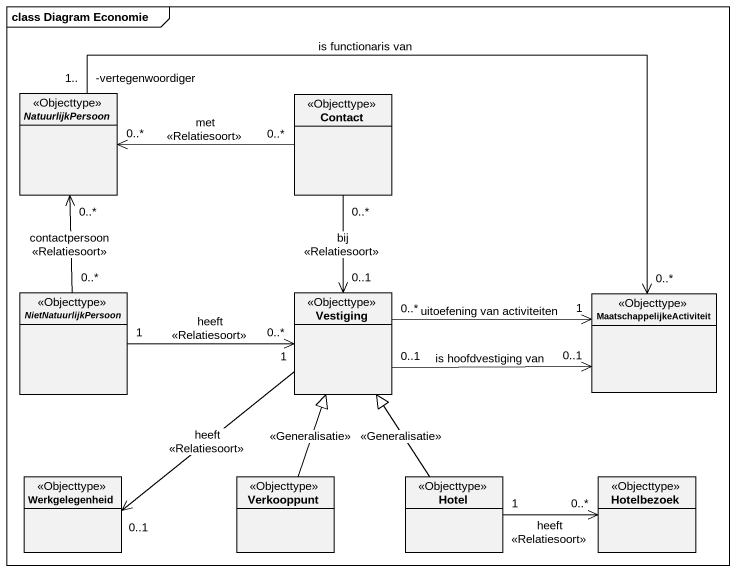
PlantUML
@startuml
mainframe class Diagram Economie
hide circle
hide empty members
abstract class NatuurlijkPersoon <<Objecttype>>
class Contact <<Objecttype>>
abstract class NietNatuurlijkPersoon <<Objecttype>>
class Vestiging <<Objecttype>>
class MaatschappelijkeActiviteit <<Objecttype>>
class Werkgelegenheid <<Objecttype>>
class Verkooppunt <<Objecttype>>
class Hotel <<Objecttype>>
class Hotelbezoek <<Objecttype>>
Contact "0..*" -left-> "0..*" NatuurlijkPersoon : met\n<<Relatiesoort>>
Contact "0..*" --> "0..1" Vestiging : bij\n<<Relatiesoort>>
NietNatuurlijkPersoon "0..*" -up-> "0..*" NatuurlijkPersoon : contactpersoon\n<<Relatiesoort>>
NietNatuurlijkPersoon "1" -right-> "0..*" Vestiging : heeft\n<<Relatiesoort>>
Vestiging "0..1" -right-> "0..1" MaatschappelijkeActiviteit : is hoofdvestiging van
Vestiging "0..*" -right-> "1" MaatschappelijkeActiviteit : uitoefening van activiteiten
Vestiging "1" --> "0..1" Werkgelegenheid : heeft\n<<Relatiesoort>>
MaatschappelijkeActiviteit "0..*" <-left- "-vertegenwoordiger\n1.." NatuurlijkPersoon : is functionaris van
Verkooppunt -up-|> Vestiging : <<Generalisatie>>
Hotel -up-|> Vestiging : <<Generalisatie>>
Hotel "1" -right-> "0..*" Hotelbezoek : heeft\n<<Relatiesoort>>
@enduml
